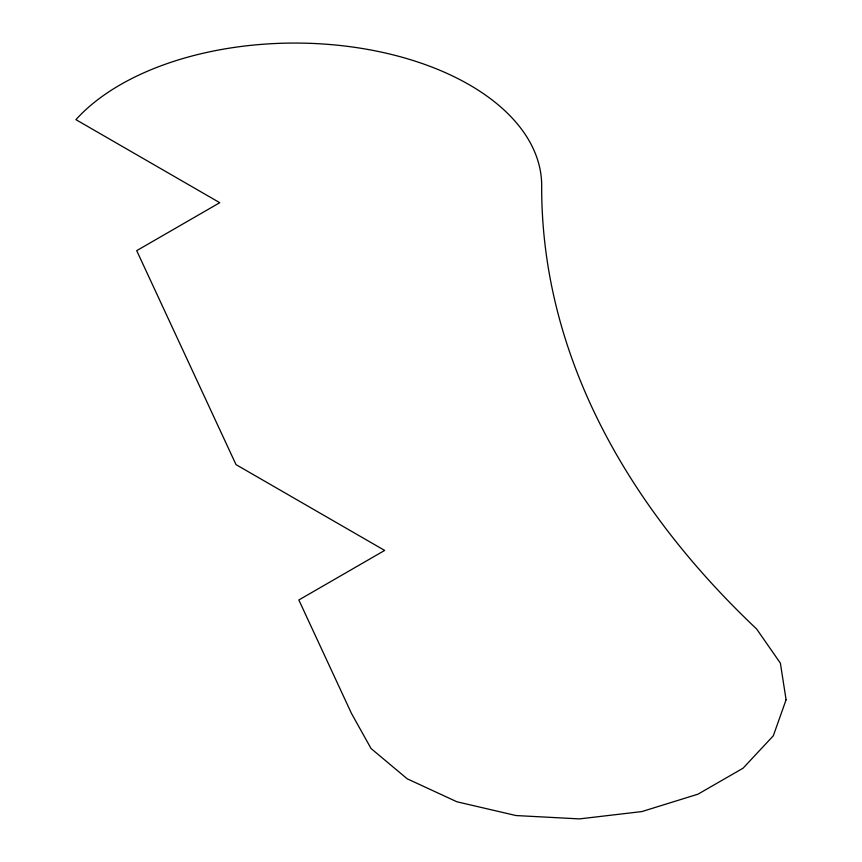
<?xml version="1.0" encoding="UTF-8"?>
<svg xmlns="http://www.w3.org/2000/svg" width="862" height="862" viewBox="0 0 862 862"><rect width="100%" height="100%" fill="white"/><g stroke="black" fill="none" stroke-linecap="round" stroke-linejoin="round"><path stroke-width="1.29" d="M786.09 699.782L773.3 735.814L743.076 768.193L698.004 794.171L641.878 811.573L579.447 818.9L516.015 815.549L456.935 801.789L407.209 778.806L371.059 748.528L351.524 713.52L298.834 599.984L384.657 550.43L236.016 464.618L136.702 250.648L219.756 202.699L75.91 119.646A246.898 142.542 0 0 1 354.605 47.313A246.898 142.542 0 0 1 541.67 186.806A1468.6 847.885 0 0 0 756.653 629.023L780.379 663.158L786.09 699.782"/></g></svg>
